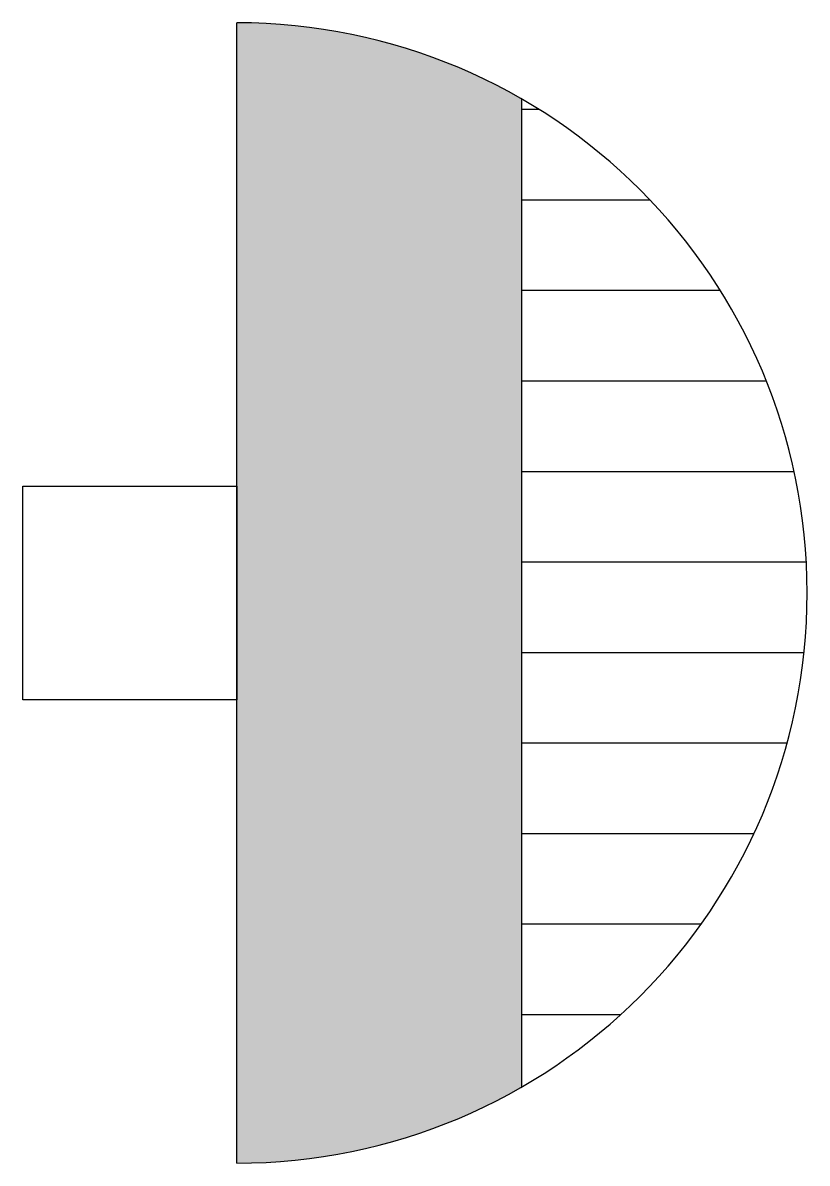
# Model space of a CAD drawing. Header units: millimetres. Extents: x -2962.28 to -2962.005, y 3738.796 to 3739.196.
import ezdxf

# ---------------------------------------------------------------- set-up
doc = ezdxf.new("R2010")
doc.units = ezdxf.units.MM
doc.header["$LTSCALE"] = 10
doc.layers.add('ELE_LUMINÁRIAS', color=4, linetype='Continuous')

msp = doc.modelspace()

# ---------------------------------------------------------------- hatches: boundary and pattern name
at = {"layer": 'ELE_LUMINÁRIAS'}
msp.add_hatch(color=1, dxfattribs=at).paths.add_polyline_path([(-2962.10514, 3739.1693, 0.131652), (-2962.20514, 3739.1961), (-2962.20514, 3738.7961, 0.131652), (-2962.10514, 3738.82289)])
h = msp.add_hatch(dxfattribs=at)
h.set_pattern_fill('ANSI31', color=1, scale=0.01, angle=315, style=0)
h.paths.add_polyline_path([(-2962.10514, 3739.1693), (-2962.10514, 3738.82289, 0.57735)])

# ---------------------------------------------------------------- linework, layer by layer
at = {"layer": 'ELE_LUMINÁRIAS', "color": 4}
msp.add_line((-2962.20514, 3738.7961), (-2962.20514, 3739.1961), dxfattribs=at)
at = {"layer": 'ELE_LUMINÁRIAS', "color": 1}
msp.add_line((-2962.10514, 3738.82289), (-2962.10514, 3739.1693), dxfattribs=at)
at = {"layer": 'ELE_LUMINÁRIAS', "color": 3}
msp.add_lwpolyline([(-2962.28014, 3738.9586), (-2962.28014, 3739.0336), (-2962.20514, 3739.0336), (-2962.20514, 3738.9586)], close=True, dxfattribs=at)
at = {"layer": 'ELE_LUMINÁRIAS', "color": 4}
msp.add_arc((-2962.20514, 3738.9961), 0.2, 270, 90, dxfattribs=at)

doc.saveas('drawing.dxf')
